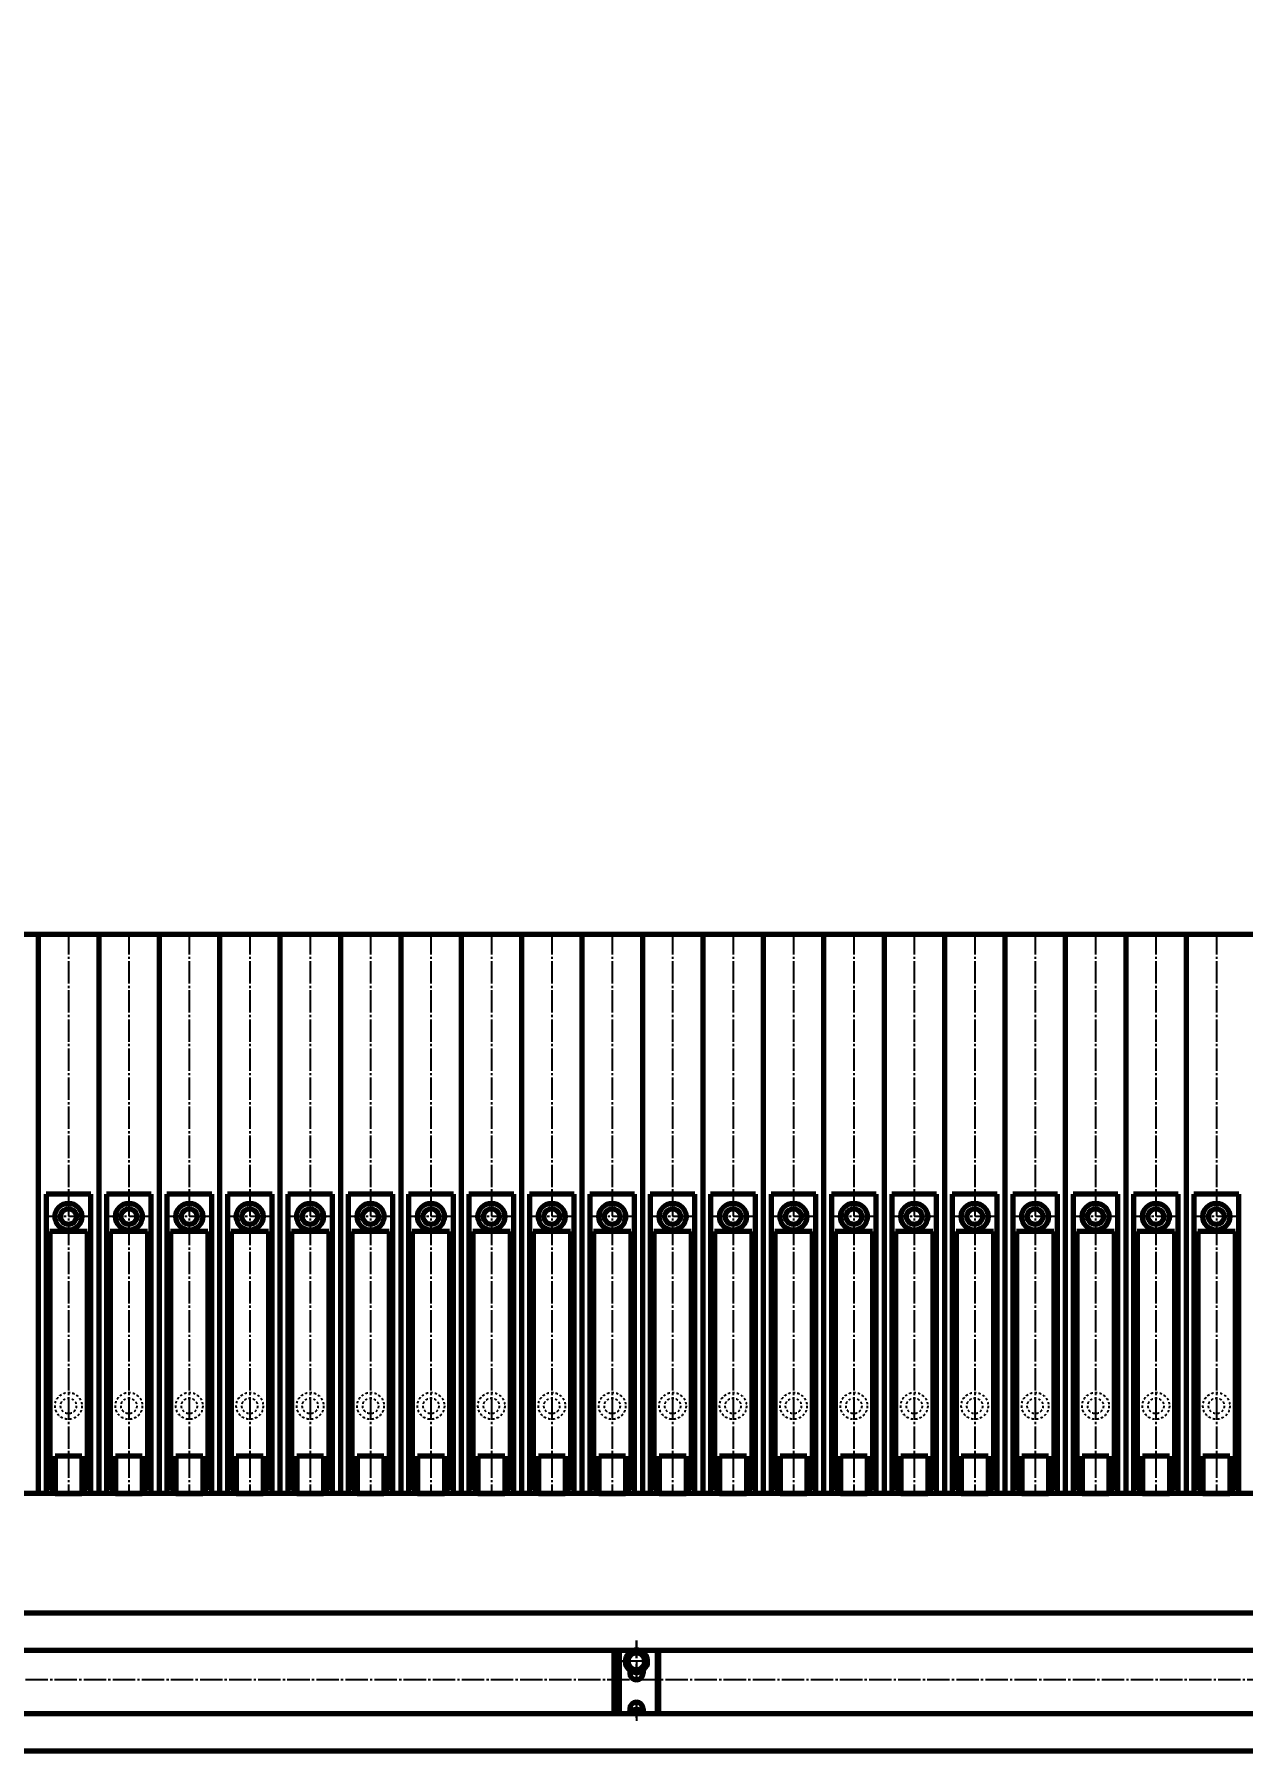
# Model space of a CAD drawing. Header units: millimetres. Extents: x -14850 to 14850, y -10500 to 10500.
# Drawn here: x -9897 to -8277, y 4314 to 6616 of the extents above; entities that cross this region are included whole.
import ezdxf

# ---------------------------------------------------------------- set-up
doc = ezdxf.new("R2010")
doc.units = ezdxf.units.MM
doc.linetypes.add('EB_DASH', pattern=[6, 3, -3])
doc.linetypes.add('EB_DASHDOT', pattern=[39, 30, -3, 3, -3])
for name, color, linetype, lineweight in [('CAXA0', 7, 'Continuous', 70), ('CAXA1', 1, 'EB_DASHDOT', 25), ('CAXA2', 6, 'EB_DASH', 25), ('CAXA4', 3, 'Continuous', 25)]:
    doc.layers.add(name, color=color, linetype=linetype, lineweight=lineweight)
doc.styles.add('标准', font='', dxfattribs={"width": 0.667})
doc.styles.get('标准').set_extended_font_data('SimSun')
doc.dimstyles.new('标准', dxfattribs={"dimscale": 50, "dimtxt": 4, "dimasz": 3, "dimexe": 2, "dimexo": 0, "dimtad": 1, "dimdec": 1, "dimdsep": 46, "dimtxsty": '标准', "dimcen": 0, "dimdle": 4, "dimaunit": 1, "dimazin": 2, "dimtfac": 1, "dimtdec": 3, "dimtmove": 0, "dimatfit": 3, "dimfxl": 0, "dimtolj": 1, "dimtzin": 0, "dimarcsym": 0})

# ---------------------------------------------------------------- blocks, each defined once
blk = doc.blocks.new('*D271')
at = {"layer": 'CAXA4', "linetype": 'Continuous', "lineweight": 25}
for points in [[(-11554.7, 8326.6), (-11404.7, 8307.9), (-11404.7, 8345.4)], [(3945.3, 8326.6), (3795.3, 8307.9), (3795.3, 8345.4)]]:
    blk.add_hatch(color=0, dxfattribs=at).paths.add_polyline_path(points, flags=0)
at = {"layer": 'CAXA4', "color": 0, "linetype": 'Continuous', "lineweight": 25}
for p, q in [((-11554.7, 4413.9), (-11554.7, 8426.6)), ((3945.3, 4948.9), (3945.3, 8426.6)), ((-11554.7, 8326.6), (3945.3, 8326.6))]:
    blk.add_line(p, q, dxfattribs=at)
at = {"layer": 'CAXA4', "color": 0, "linetype": 'Continuous', "lineweight": 25, "insert": (-4072.2, 8631.9), "char_height": 200, "attachment_point": 1, "style": '标准'}
blk.add_mtext('\\fSimSun|b0|i0|p34;15500', dxfattribs=at)

msp = doc.modelspace()

# ---------------------------------------------------------------- linework, layer by layer
at = {"layer": 'CAXA0'}
for p, q in [((1398.26, 5408.92), (-10849.74, 5408.92)), ((-9891.74, 5408.92), (-9891.74, 4658.92)), ((-9810.74, 5408.92), (-9810.74, 4658.92)), ((-9729.74, 5408.92), (-9729.74, 4658.92)), ((-9648.74, 5408.92), (-9648.74, 4658.92)), ((-9567.74, 5408.92), (-9567.74, 4658.92)), ((-9486.74, 5408.92), (-9486.74, 4658.92)), ((-9405.74, 5408.92), (-9405.74, 4658.92)), ((-9324.74, 5408.92), (-9324.74, 4658.92)), ((-9243.74, 5408.92), (-9243.74, 4658.92)), ((-9162.74, 5408.92), (-9162.74, 4658.92)), ((-9081.74, 5408.92), (-9081.74, 4658.92)), ((-9000.74, 5408.92), (-9000.74, 4658.92)), ((-8919.74, 5408.92), (-8919.74, 4658.92)), ((-8838.74, 5408.92), (-8838.74, 4658.92)), ((-8757.74, 5408.92), (-8757.74, 4658.92)), ((-8676.74, 5408.92), (-8676.74, 4658.92)), ((-8595.74, 5408.92), (-8595.74, 4658.92)), ((-8514.74, 5408.92), (-8514.74, 4658.92)), ((-8433.74, 5408.92), (-8433.74, 4658.92)), ((-8352.74, 5408.92), (-8352.74, 4658.92)), ((-9821.24, 5060.33), (-9881.24, 5060.33)), ((-9881.24, 5060.33), (-9881.24, 4658.92)), ((-9821.24, 4658.92), (-9821.24, 5060.33)), ((-9740.24, 5060.33), (-9800.24, 5060.33)), ((-9800.24, 5060.33), (-9800.24, 4658.92)), ((-9740.24, 4658.92), (-9740.24, 5060.33)), ((-9659.24, 5060.33), (-9719.24, 5060.33)), ((-9719.24, 5060.33), (-9719.24, 4658.92)), ((-9659.24, 4658.92), (-9659.24, 5060.33)), ((-9578.24, 5060.33), (-9638.24, 5060.33)), ((-9638.24, 5060.33), (-9638.24, 4658.92)), ((-9578.24, 4658.92), (-9578.24, 5060.33)), ((-9497.24, 5060.33), (-9557.24, 5060.33)), ((-9557.24, 5060.33), (-9557.24, 4658.92)), ((-9497.24, 4658.92), (-9497.24, 5060.33)), ((-9416.24, 5060.33), (-9476.24, 5060.33)), ((-9476.24, 5060.33), (-9476.24, 4658.92)), ((-9416.24, 4658.92), (-9416.24, 5060.33)), ((-9335.24, 5060.33), (-9395.24, 5060.33)), ((-9395.24, 5060.33), (-9395.24, 4658.92)), ((-9335.24, 4658.92), (-9335.24, 5060.33)), ((-9254.24, 5060.33), (-9314.24, 5060.33)), ((-9314.24, 5060.33), (-9314.24, 4658.92)), ((-9254.24, 4658.92), (-9254.24, 5060.33)), ((-9173.24, 5060.33), (-9233.24, 5060.33)), ((-9233.24, 5060.33), (-9233.24, 4658.92)), ((-9173.24, 4658.92), (-9173.24, 5060.33)), ((-9092.24, 5060.33), (-9152.24, 5060.33)), ((-9152.24, 5060.33), (-9152.24, 4658.92)), ((-9092.24, 4658.92), (-9092.24, 5060.33)), ((-9011.24, 5060.33), (-9071.24, 5060.33)), ((-9071.24, 5060.33), (-9071.24, 4658.92)), ((-9011.24, 4658.92), (-9011.24, 5060.33)), ((-8930.24, 5060.33), (-8990.24, 5060.33)), ((-8990.24, 5060.33), (-8990.24, 4658.92)), ((-8930.24, 4658.92), (-8930.24, 5060.33)), ((-8849.24, 5060.33), (-8909.24, 5060.33)), ((-8909.24, 5060.33), (-8909.24, 4658.92)), ((-8849.24, 4658.92), (-8849.24, 5060.33)), ((-8768.24, 5060.33), (-8828.24, 5060.33)), ((-8828.24, 5060.33), (-8828.24, 4658.92)), ((-8768.24, 4658.92), (-8768.24, 5060.33)), ((-8687.24, 5060.33), (-8747.24, 5060.33)), ((-8747.24, 5060.33), (-8747.24, 4658.92)), ((-8687.24, 4658.92), (-8687.24, 5060.33)), ((-8606.24, 5060.33), (-8666.24, 5060.33)), ((-8666.24, 5060.33), (-8666.24, 4658.92)), ((-8606.24, 4658.92), (-8606.24, 5060.33)), ((-8525.24, 5060.33), (-8585.24, 5060.33)), ((-8585.24, 5060.33), (-8585.24, 4658.92)), ((-8525.24, 4658.92), (-8525.24, 5060.33)), ((-8444.24, 5060.33), (-8504.24, 5060.33)), ((-8504.24, 5060.33), (-8504.24, 4658.92)), ((-8444.24, 4658.92), (-8444.24, 5060.33)), ((-8363.24, 5060.33), (-8423.24, 5060.33)), ((-8423.24, 5060.33), (-8423.24, 4658.92)), ((-8363.24, 4658.92), (-8363.24, 5060.33)), ((-8282.24, 5060.33), (-8342.24, 5060.33)), ((-8342.24, 5060.33), (-8342.24, 4658.92)), ((-8282.24, 4658.92), (-8282.24, 5060.33)), ((-9826.24, 5010.33), (-9876.24, 5010.33)), ((-9876.24, 5010.33), (-9876.24, 4663.92)), ((-9826.24, 5010.33), (-9826.24, 4663.92)), ((-9745.24, 5010.33), (-9795.24, 5010.33)), ((-9795.24, 5010.33), (-9795.24, 4663.92)), ((-9745.24, 5010.33), (-9745.24, 4663.92)), ((-9664.24, 5010.33), (-9714.24, 5010.33)), ((-9714.24, 5010.33), (-9714.24, 4663.92)), ((-9664.24, 5010.33), (-9664.24, 4663.92)), ((-9583.24, 5010.33), (-9633.24, 5010.33)), ((-9633.24, 5010.33), (-9633.24, 4663.92)), ((-9583.24, 5010.33), (-9583.24, 4663.92)), ((-9502.24, 5010.33), (-9552.24, 5010.33)), ((-9552.24, 5010.33), (-9552.24, 4663.92)), ((-9502.24, 5010.33), (-9502.24, 4663.92)), ((-9421.24, 5010.33), (-9471.24, 5010.33)), ((-9471.24, 5010.33), (-9471.24, 4663.92)), ((-9421.24, 5010.33), (-9421.24, 4663.92)), ((-9340.24, 5010.33), (-9390.24, 5010.33)), ((-9390.24, 5010.33), (-9390.24, 4663.92)), ((-9340.24, 5010.33), (-9340.24, 4663.92)), ((-9259.24, 5010.33), (-9309.24, 5010.33)), ((-9309.24, 5010.33), (-9309.24, 4663.92)), ((-9259.24, 5010.33), (-9259.24, 4663.92)), ((-9178.24, 5010.33), (-9228.24, 5010.33)), ((-9228.24, 5010.33), (-9228.24, 4663.92)), ((-9178.24, 5010.33), (-9178.24, 4663.92)), ((-9097.24, 5010.33), (-9147.24, 5010.33)), ((-9147.24, 5010.33), (-9147.24, 4663.92)), ((-9097.24, 5010.33), (-9097.24, 4663.92)), ((-9016.24, 5010.33), (-9066.24, 5010.33)), ((-9066.24, 5010.33), (-9066.24, 4663.92)), ((-9016.24, 5010.33), (-9016.24, 4663.92)), ((-8935.24, 5010.33), (-8985.24, 5010.33)), ((-8985.24, 5010.33), (-8985.24, 4663.92)), ((-8935.24, 5010.33), (-8935.24, 4663.92)), ((-8854.24, 5010.33), (-8904.24, 5010.33)), ((-8904.24, 5010.33), (-8904.24, 4663.92)), ((-8854.24, 5010.33), (-8854.24, 4663.92)), ((-8773.24, 5010.33), (-8823.24, 5010.33)), ((-8823.24, 5010.33), (-8823.24, 4663.92)), ((-8773.24, 5010.33), (-8773.24, 4663.92)), ((-8692.24, 5010.33), (-8742.24, 5010.33)), ((-8742.24, 5010.33), (-8742.24, 4663.92)), ((-8692.24, 5010.33), (-8692.24, 4663.92)), ((-8611.24, 5010.33), (-8661.24, 5010.33)), ((-8661.24, 5010.33), (-8661.24, 4663.92)), ((-8611.24, 5010.33), (-8611.24, 4663.92)), ((-8530.24, 5010.33), (-8580.24, 5010.33)), ((-8580.24, 5010.33), (-8580.24, 4663.92)), ((-8530.24, 5010.33), (-8530.24, 4663.92)), ((-8449.24, 5010.33), (-8499.24, 5010.33)), ((-8499.24, 5010.33), (-8499.24, 4663.92)), ((-8449.24, 5010.33), (-8449.24, 4663.92)), ((-8368.24, 5010.33), (-8418.24, 5010.33)), ((-8418.24, 5010.33), (-8418.24, 4663.92)), ((-8368.24, 5010.33), (-8368.24, 4663.92)), ((-8287.24, 5010.33), (-8337.24, 5010.33)), ((-8337.24, 5010.33), (-8337.24, 4663.92)), ((-8287.24, 5010.33), (-8287.24, 4663.92)), ((-9869.24, 4708.92), (-9869.24, 4658.92)), ((-9833.24, 4708.92), (-9869.24, 4708.92)), ((-9833.24, 4708.92), (-9833.24, 4658.92)), ((-9788.24, 4708.92), (-9788.24, 4658.92)), ((-9752.24, 4708.92), (-9788.24, 4708.92)), ((-9752.24, 4708.92), (-9752.24, 4658.92)), ((-9707.24, 4708.92), (-9707.24, 4658.92)), ((-9671.24, 4708.92), (-9707.24, 4708.92)), ((-9671.24, 4708.92), (-9671.24, 4658.92)), ((-9626.24, 4708.92), (-9626.24, 4658.92)), ((-9590.24, 4708.92), (-9626.24, 4708.92)), ((-9590.24, 4708.92), (-9590.24, 4658.92)), ((-9545.24, 4708.92), (-9545.24, 4658.92)), ((-9509.24, 4708.92), (-9545.24, 4708.92)), ((-9509.24, 4708.92), (-9509.24, 4658.92)), ((-9464.24, 4708.92), (-9464.24, 4658.92)), ((-9428.24, 4708.92), (-9464.24, 4708.92)), ((-9428.24, 4708.92), (-9428.24, 4658.92)), ((-9383.24, 4708.92), (-9383.24, 4658.92)), ((-9347.24, 4708.92), (-9383.24, 4708.92)), ((-9347.24, 4708.92), (-9347.24, 4658.92)), ((-9302.24, 4708.92), (-9302.24, 4658.92)), ((-9266.24, 4708.92), (-9302.24, 4708.92)), ((-9266.24, 4708.92), (-9266.24, 4658.92)), ((-9221.24, 4708.92), (-9221.24, 4658.92)), ((-9185.24, 4708.92), (-9221.24, 4708.92)), ((-9185.24, 4708.92), (-9185.24, 4658.92)), ((-9140.24, 4708.92), (-9140.24, 4658.92)), ((-9104.24, 4708.92), (-9140.24, 4708.92)), ((-9104.24, 4708.92), (-9104.24, 4658.92)), ((-9059.24, 4708.92), (-9059.24, 4658.92)), ((-9023.24, 4708.92), (-9059.24, 4708.92)), ((-9023.24, 4708.92), (-9023.24, 4658.92)), ((-8978.24, 4708.92), (-8978.24, 4658.92)), ((-8942.24, 4708.92), (-8978.24, 4708.92)), ((-8942.24, 4708.92), (-8942.24, 4658.92)), ((-8897.24, 4708.92), (-8897.24, 4658.92)), ((-8861.24, 4708.92), (-8897.24, 4708.92)), ((-8861.24, 4708.92), (-8861.24, 4658.92)), ((-8816.24, 4708.92), (-8816.24, 4658.92)), ((-8780.24, 4708.92), (-8816.24, 4708.92)), ((-8780.24, 4708.92), (-8780.24, 4658.92)), ((-8735.24, 4708.92), (-8735.24, 4658.92)), ((-8699.24, 4708.92), (-8735.24, 4708.92)), ((-8699.24, 4708.92), (-8699.24, 4658.92)), ((-8654.24, 4708.92), (-8654.24, 4658.92)), ((-8618.24, 4708.92), (-8654.24, 4708.92)), ((-8618.24, 4708.92), (-8618.24, 4658.92)), ((-8573.24, 4708.92), (-8573.24, 4658.92)), ((-8537.24, 4708.92), (-8573.24, 4708.92)), ((-8537.24, 4708.92), (-8537.24, 4658.92)), ((-8492.24, 4708.92), (-8492.24, 4658.92)), ((-8456.24, 4708.92), (-8492.24, 4708.92)), ((-8456.24, 4708.92), (-8456.24, 4658.92)), ((-8411.24, 4708.92), (-8411.24, 4658.92)), ((-8375.24, 4708.92), (-8411.24, 4708.92)), ((-8375.24, 4708.92), (-8375.24, 4658.92)), ((-8330.24, 4708.92), (-8330.24, 4658.92)), ((-8294.24, 4708.92), (-8330.24, 4708.92)), ((-8294.24, 4708.92), (-8294.24, 4658.92)), ((-2580.35, 4658.92), (-11047.67, 4658.92)), ((1465.91, 4658.92), (-10539.74, 4658.92)), ((-9869.24, 4663.92), (-9876.24, 4663.92)), ((-9869.24, 4658.92), (-9833.24, 4658.92)), ((-9833.24, 4658.92), (-9869.24, 4658.92)), ((-9826.24, 4663.92), (-9833.24, 4663.92)), ((-9788.24, 4663.92), (-9795.24, 4663.92)), ((-9788.24, 4658.92), (-9752.24, 4658.92)), ((-9752.24, 4658.92), (-9788.24, 4658.92)), ((-9745.24, 4663.92), (-9752.24, 4663.92)), ((-9707.24, 4663.92), (-9714.24, 4663.92)), ((-9707.24, 4658.92), (-9671.24, 4658.92)), ((-9671.24, 4658.92), (-9707.24, 4658.92)), ((-9664.24, 4663.92), (-9671.24, 4663.92)), ((-9626.24, 4663.92), (-9633.24, 4663.92)), ((-9626.24, 4658.92), (-9590.24, 4658.92)), ((-9590.24, 4658.92), (-9626.24, 4658.92)), ((-9583.24, 4663.92), (-9590.24, 4663.92)), ((-9545.24, 4663.92), (-9552.24, 4663.92)), ((-9545.24, 4658.92), (-9509.24, 4658.92)), ((-9509.24, 4658.92), (-9545.24, 4658.92)), ((-9502.24, 4663.92), (-9509.24, 4663.92)), ((-9464.24, 4663.92), (-9471.24, 4663.92)), ((-9464.24, 4658.92), (-9428.24, 4658.92)), ((-9428.24, 4658.92), (-9464.24, 4658.92)), ((-9421.24, 4663.92), (-9428.24, 4663.92)), ((-9383.24, 4663.92), (-9390.24, 4663.92)), ((-9383.24, 4658.92), (-9347.24, 4658.92)), ((-9347.24, 4658.92), (-9383.24, 4658.92)), ((-9340.24, 4663.92), (-9347.24, 4663.92)), ((-9302.24, 4663.92), (-9309.24, 4663.92)), ((-9302.24, 4658.92), (-9266.24, 4658.92)), ((-9266.24, 4658.92), (-9302.24, 4658.92)), ((-9259.24, 4663.92), (-9266.24, 4663.92)), ((-9221.24, 4663.92), (-9228.24, 4663.92)), ((-9221.24, 4658.92), (-9185.24, 4658.92)), ((-9185.24, 4658.92), (-9221.24, 4658.92)), ((-9178.24, 4663.92), (-9185.24, 4663.92)), ((-9140.24, 4663.92), (-9147.24, 4663.92)), ((-9140.24, 4658.92), (-9104.24, 4658.92)), ((-9104.24, 4658.92), (-9140.24, 4658.92)), ((-9097.24, 4663.92), (-9104.24, 4663.92)), ((-9059.24, 4663.92), (-9066.24, 4663.92)), ((-9059.24, 4658.92), (-9023.24, 4658.92)), ((-9023.24, 4658.92), (-9059.24, 4658.92)), ((-9016.24, 4663.92), (-9023.24, 4663.92)), ((-8978.24, 4663.92), (-8985.24, 4663.92)), ((-8978.24, 4658.92), (-8942.24, 4658.92)), ((-8942.24, 4658.92), (-8978.24, 4658.92)), ((-8935.24, 4663.92), (-8942.24, 4663.92)), ((-8897.24, 4663.92), (-8904.24, 4663.92)), ((-8897.24, 4658.92), (-8861.24, 4658.92)), ((-8861.24, 4658.92), (-8897.24, 4658.92)), ((-8854.24, 4663.92), (-8861.24, 4663.92)), ((-8816.24, 4663.92), (-8823.24, 4663.92)), ((-8816.24, 4658.92), (-8780.24, 4658.92)), ((-8780.24, 4658.92), (-8816.24, 4658.92)), ((-8773.24, 4663.92), (-8780.24, 4663.92)), ((-8735.24, 4663.92), (-8742.24, 4663.92)), ((-8735.24, 4658.92), (-8699.24, 4658.92)), ((-8699.24, 4658.92), (-8735.24, 4658.92)), ((-8692.24, 4663.92), (-8699.24, 4663.92)), ((-8654.24, 4663.92), (-8661.24, 4663.92)), ((-8654.24, 4658.92), (-8618.24, 4658.92)), ((-8618.24, 4658.92), (-8654.24, 4658.92)), ((-8611.24, 4663.92), (-8618.24, 4663.92)), ((-8573.24, 4663.92), (-8580.24, 4663.92)), ((-8573.24, 4658.92), (-8537.24, 4658.92)), ((-8537.24, 4658.92), (-8573.24, 4658.92)), ((-8530.24, 4663.92), (-8537.24, 4663.92)), ((-8492.24, 4663.92), (-8499.24, 4663.92)), ((-8492.24, 4658.92), (-8456.24, 4658.92)), ((-8456.24, 4658.92), (-8492.24, 4658.92)), ((-8449.24, 4663.92), (-8456.24, 4663.92)), ((-8411.24, 4663.92), (-8418.24, 4663.92)), ((-8411.24, 4658.92), (-8375.24, 4658.92)), ((-8375.24, 4658.92), (-8411.24, 4658.92)), ((-8368.24, 4663.92), (-8375.24, 4663.92)), ((-8330.24, 4663.92), (-8337.24, 4663.92)), ((-8330.24, 4658.92), (-8294.24, 4658.92)), ((-8294.24, 4658.92), (-8330.24, 4658.92)), ((-8287.24, 4663.92), (-8294.24, 4663.92)), ((-10999.74, 4498.92), (1437.33, 4498.92)), ((-10969.74, 4448.92), (1434.59, 4448.92)), ((-9119.74, 4448.92), (-9119.74, 4363.92)), ((-9119.74, 4363.92), (-9119.74, 4448.92)), ((-9117.74, 4448.92), (-9117.74, 4363.92)), ((-9112.74, 4448.92), (-9112.74, 4363.92)), ((-9095.08, 4443.92), (-9101.07, 4440.47)), ((-9098.74, 4448.92), (-9098.74, 4445.92)), ((-9089.74, 4447.01), (-9095.08, 4443.92)), ((-9084.39, 4443.92), (-9089.74, 4447.01)), ((-9078.4, 4440.47), (-9084.39, 4443.92)), ((-9080.74, 4448.92), (-9080.74, 4445.92)), ((-9061.74, 4448.92), (-9061.74, 4363.92)), ((-9059.74, 4363.92), (-9059.74, 4448.92)), ((-9101.07, 4440.47), (-9101.07, 4427.38)), ((-9101.07, 4427.38), (-9089.74, 4420.84)), ((-9098.74, 4421.92), (-9098.74, 4417.92)), ((-9089.74, 4420.84), (-9078.4, 4427.38)), ((-9080.74, 4421.92), (-9080.74, 4417.92)), ((-9078.4, 4427.38), (-9078.4, 4440.47)), ((-9077.19, 4433.89), (-9078.4, 4433.89)), ((-9078.4, 4432.86), (-9077.23, 4432.86)), ((-10969.74, 4363.92), (1434.89, 4363.92)), ((-9098.74, 4369.92), (-9098.74, 4365.92)), ((-9089.74, 4367.01), (-9095.08, 4363.92)), ((-9084.39, 4363.92), (-9089.74, 4367.01)), ((-9080.74, 4369.92), (-9080.74, 4365.92)), ((-10999.74, 4313.92), (1437.26, 4313.92))]:
    msp.add_line(p, q, dxfattribs=at)
for centre, radius in [((-9851.24, 5030.33), 18), ((-9770.24, 5030.33), 18), ((-9689.24, 5030.33), 18), ((-9608.24, 5030.33), 18), ((-9527.24, 5030.33), 18), ((-9446.24, 5030.33), 18), ((-9365.24, 5030.33), 18), ((-9284.24, 5030.33), 18), ((-9203.24, 5030.33), 18), ((-9122.24, 5030.33), 18), ((-9041.24, 5030.33), 18), ((-8960.24, 5030.33), 18), ((-8879.24, 5030.33), 18), ((-8798.24, 5030.33), 18), ((-8717.24, 5030.33), 18), ((-8636.24, 5030.33), 18), ((-8555.24, 5030.33), 18), ((-8474.24, 5030.33), 18), ((-8393.24, 5030.33), 18), ((-8312.24, 5030.33), 18), ((-9851.24, 5030.33), 10.5), ((-9770.24, 5030.33), 10.5), ((-9689.24, 5030.33), 10.5), ((-9608.24, 5030.33), 10.5), ((-9527.24, 5030.33), 10.5), ((-9446.24, 5030.33), 10.5), ((-9365.24, 5030.33), 10.5), ((-9284.24, 5030.33), 10.5), ((-9203.24, 5030.33), 10.5), ((-9122.24, 5030.33), 10.5), ((-9041.24, 5030.33), 10.5), ((-8960.24, 5030.33), 10.5), ((-8879.24, 5030.33), 10.5), ((-8798.24, 5030.33), 10.5), ((-8717.24, 5030.33), 10.5), ((-8636.24, 5030.33), 10.5), ((-8555.24, 5030.33), 10.5), ((-8474.24, 5030.33), 10.5), ((-8393.24, 5030.33), 10.5), ((-8312.24, 5030.33), 10.5)]:
    msp.add_circle(centre, radius, dxfattribs=at)
for centre, radius, start, end in [((-9089.74, 4433.92), 15, 138.18969, 41.81031), ((-9089.74, 4433.92), 11.33, 118.0593, 61.9407), ((-9089.74, 4433.92), 15, 41.81031, 138.18969), ((-9089.74, 4433.92), 12.55, 127.17319, 145.45227), ((-9089.74, 4433.92), 12.55, 94.54773, 127.17319), ((-9089.74, 4433.92), 11.33, 61.9407, 118.0593), ((-9089.74, 4433.92), 12.55, 34.54773, 85.45227), ((-9089.74, 4433.92), 12.55, 154.54773, 205.45227), ((-9089.74, 4433.92), 12.55, 214.54773, 265.45227), ((-9089.74, 4433.92), 12.55, 274.54773, 325.45227), ((-9089.74, 4433.92), 12.55, 359.8291, 25.45227), ((-9089.74, 4433.92), 12.55, 334.54773, 355.1496), ((-9089.74, 4417.92), 9, 180, 0), ((-9089.74, 4369.92), 9, 0, 180), ((-9089.74, 4353.92), 15, 41.81031, 138.18969), ((-9089.74, 4353.92), 12.55, 94.54773, 127.17319), ((-9089.74, 4353.92), 11.33, 61.9407, 118.0593)]:
    msp.add_arc(centre, radius, start, end, dxfattribs=at)
at = {"layer": 'CAXA1', "linetype": 'EB_DASHDOT', "lineweight": 25}
for p, q in [((-9851.24, 5411.92), (-9851.24, 4655.92)), ((-9770.24, 5411.92), (-9770.24, 4655.92)), ((-9689.24, 5411.92), (-9689.24, 4655.92)), ((-9608.24, 5411.92), (-9608.24, 4655.92)), ((-9527.24, 5411.92), (-9527.24, 4655.92)), ((-9446.24, 5411.92), (-9446.24, 4655.92)), ((-9365.24, 5411.92), (-9365.24, 4655.92)), ((-9284.24, 5411.92), (-9284.24, 4655.92)), ((-9203.24, 5411.92), (-9203.24, 4655.92)), ((-9122.24, 5411.92), (-9122.24, 4655.92)), ((-9041.24, 5411.92), (-9041.24, 4655.92)), ((-8960.24, 5411.92), (-8960.24, 4655.92)), ((-8879.24, 5411.92), (-8879.24, 4655.92)), ((-8798.24, 5411.92), (-8798.24, 4655.92)), ((-8717.24, 5411.92), (-8717.24, 4655.92)), ((-8636.24, 5411.92), (-8636.24, 4655.92)), ((-8555.24, 5411.92), (-8555.24, 4655.92)), ((-8474.24, 5411.92), (-8474.24, 4655.92)), ((-8393.24, 5411.92), (-8393.24, 4655.92)), ((-8312.24, 5411.92), (-8312.24, 4655.92)), ((-9821.24, 5030.33), (-9881.24, 5030.33)), ((-9740.24, 5030.33), (-9800.24, 5030.33)), ((-9659.24, 5030.33), (-9719.24, 5030.33)), ((-9578.24, 5030.33), (-9638.24, 5030.33)), ((-9497.24, 5030.33), (-9557.24, 5030.33)), ((-9416.24, 5030.33), (-9476.24, 5030.33)), ((-9335.24, 5030.33), (-9395.24, 5030.33)), ((-9254.24, 5030.33), (-9314.24, 5030.33)), ((-9173.24, 5030.33), (-9233.24, 5030.33)), ((-9092.24, 5030.33), (-9152.24, 5030.33)), ((-9011.24, 5030.33), (-9071.24, 5030.33)), ((-8930.24, 5030.33), (-8990.24, 5030.33)), ((-8849.24, 5030.33), (-8909.24, 5030.33)), ((-8768.24, 5030.33), (-8828.24, 5030.33)), ((-8687.24, 5030.33), (-8747.24, 5030.33)), ((-8606.24, 5030.33), (-8666.24, 5030.33)), ((-8525.24, 5030.33), (-8585.24, 5030.33)), ((-8444.24, 5030.33), (-8504.24, 5030.33)), ((-8363.24, 5030.33), (-8423.24, 5030.33)), ((-8282.24, 5030.33), (-8342.24, 5030.33)), ((-9089.74, 4437.92), (-9089.74, 4461.92)), ((-9089.74, 4461.92), (-9089.74, 4437.92)), ((-9089.74, 4433.92), (-9089.74, 4405.92)), ((-9089.74, 4405.92), (-9089.74, 4429.92)), ((1743.15, 4408.92), (-11051.25, 4408.92)), ((-9101.74, 4417.92), (-9077.74, 4417.92)), ((-9089.74, 4357.92), (-9089.74, 4381.92)), ((-9089.74, 4381.92), (-9089.74, 4353.92)), ((-9101.74, 4369.92), (-9077.74, 4369.92))]:
    msp.add_line(p, q, dxfattribs=at)
at = {"layer": 'CAXA1'}
for p, q in [((-9080.74, 4433.92), (-9117.74, 4433.92)), ((-9078.3, 4433.92), (-9098.74, 4433.92)), ((-9078.3, 4433.92), (-9098.74, 4433.92))]:
    msp.add_line(p, q, dxfattribs=at)
at = {"layer": 'CAXA2'}
for centre, radius in [((-9851.24, 4776.42), 18), ((-9770.24, 4776.42), 18), ((-9689.24, 4776.42), 18), ((-9608.24, 4776.42), 18), ((-9527.24, 4776.42), 18), ((-9446.24, 4776.42), 18), ((-9365.24, 4776.42), 18), ((-9284.24, 4776.42), 18), ((-9203.24, 4776.42), 18), ((-9122.24, 4776.42), 18), ((-9041.24, 4776.42), 18), ((-8960.24, 4776.42), 18), ((-8879.24, 4776.42), 18), ((-8798.24, 4776.42), 18), ((-8717.24, 4776.42), 18), ((-8636.24, 4776.42), 18), ((-8555.24, 4776.42), 18), ((-8474.24, 4776.42), 18), ((-8393.24, 4776.42), 18), ((-8312.24, 4776.42), 18), ((-9851.24, 4776.42), 10.5), ((-9770.24, 4776.42), 10.5), ((-9689.24, 4776.42), 10.5), ((-9608.24, 4776.42), 10.5), ((-9527.24, 4776.42), 10.5), ((-9446.24, 4776.42), 10.5), ((-9365.24, 4776.42), 10.5), ((-9284.24, 4776.42), 10.5), ((-9203.24, 4776.42), 10.5), ((-9122.24, 4776.42), 10.5), ((-9041.24, 4776.42), 10.5), ((-8960.24, 4776.42), 10.5), ((-8879.24, 4776.42), 10.5), ((-8798.24, 4776.42), 10.5), ((-8717.24, 4776.42), 10.5), ((-8636.24, 4776.42), 10.5), ((-8555.24, 4776.42), 10.5), ((-8474.24, 4776.42), 10.5), ((-8393.24, 4776.42), 10.5), ((-8312.24, 4776.42), 10.5)]:
    msp.add_circle(centre, radius, dxfattribs=at)

# ---------------------------------------------------------------- dimensions: what is measured, and where the dimension line sits
at = {"layer": 'CAXA4'}
dim = msp.add_linear_dim(base=(-3804.74, 8326.62), p1=(-11554.74, 4413.92), p2=(3945.26, 4948.92), text='\\fSimSun;15500', dimstyle='标准', dxfattribs=at)
dim.commit()
dim.dimension.update_dxf_attribs({"geometry": '*D271', "text_midpoint": (-3804.74, 8494.87)})

doc.saveas('drawing.dxf')
